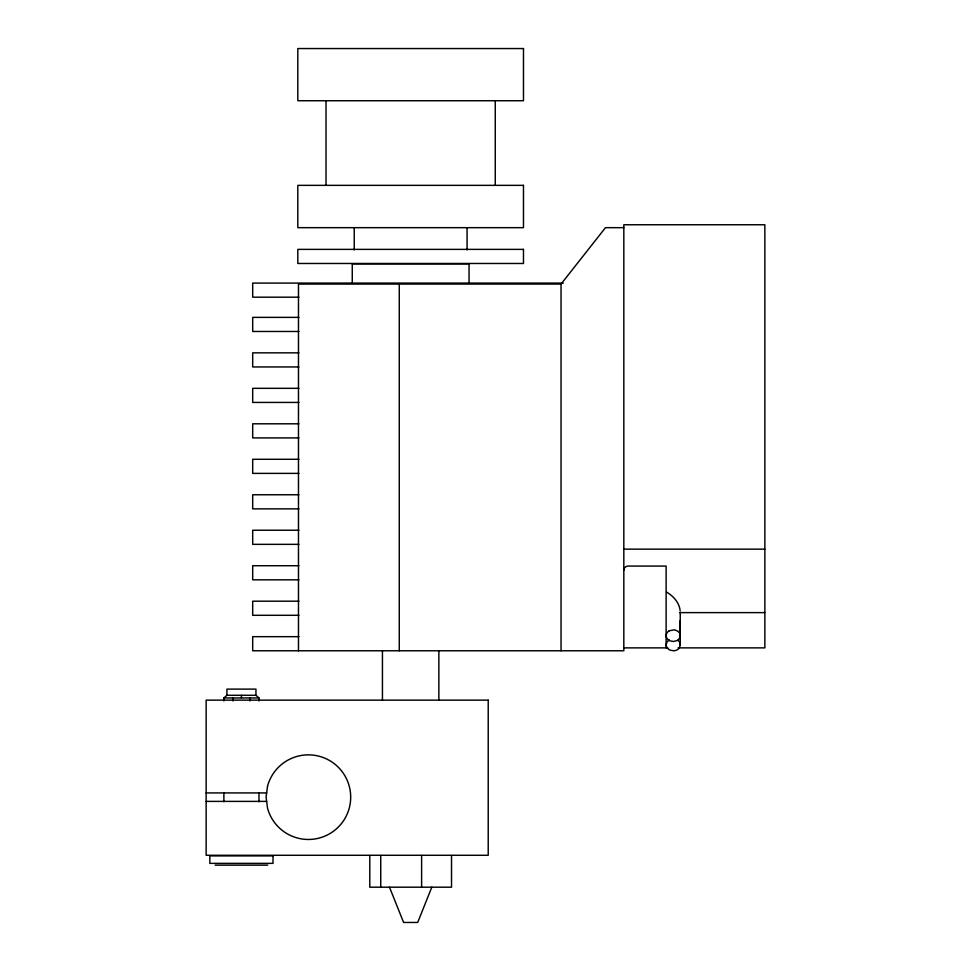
<?xml version="1.0" encoding="UTF-8"?>
<svg xmlns="http://www.w3.org/2000/svg" width="971" height="971" viewBox="0 0 971 971"><rect width="100%" height="100%" fill="white"/><g stroke="black" fill="none" stroke-linecap="round" stroke-linejoin="round"><path stroke-width="1.46" d="M680.21 620.663L680.295 645.314L678.656 648.762A7.064 5.911 0 0 1 673.825 650.776L670.245 650.206A7.064 5.911 0 0 1 666.276 645.302A7.064 5.911 0 0 1 669.383 639.974M249.935 700.953L250.202 697.955M431.804 887.191L417.7 922.45L403.596 922.45L389.492 887.191M561.044 650.776L561.044 284.078L605.479 227.663L623.819 227.663M223.888 700.965L223.888 697.955L226.923 695.285L255.943 695.285L258.978 697.955L258.978 700.965M669.25 630.737L674.542 629.839L677.819 631.162A7.015 5.875 0 0 1 677.139 640.496L673.692 641.491L670.111 640.909A7.015 5.875 0 0 1 666.227 636.029A7.015 5.875 0 0 1 669.31 630.737M563.229 283.083L252.691 283.083L252.691 297.187L298.959 297.187M561.044 284.078L298.473 284.078L298.473 650.776M298.959 317.371L252.691 317.371L252.691 331.475L298.959 331.475M298.959 352.849L252.691 352.849L252.691 366.953L298.959 366.953M298.959 388.327L252.691 388.327L252.691 402.431L298.959 402.431M298.959 423.805L252.691 423.805L252.691 437.909L298.959 437.909M298.959 459.283L252.691 459.283L252.691 473.387L298.959 473.387M298.959 494.761L252.691 494.761L252.691 508.865L298.959 508.865M298.959 530.239L252.691 530.239L252.691 544.343L298.959 544.343M623.819 549.149L764.857 549.149M298.959 565.717L252.691 565.717L252.691 579.821L298.959 579.821M298.959 601.195L252.691 601.195L252.691 615.298L298.959 615.298M679.591 612.616L764.857 612.616M298.959 636.673L252.691 636.673L252.691 650.776L623.819 650.776L623.819 224.762L764.857 224.762L764.857 647.875L678.098 647.875M623.819 647.875L667.793 647.875M223.888 697.955L258.978 697.955M206.143 792.931L266.637 792.931M206.143 801.391L266.637 801.391M215.113 865.161L267.753 865.161M666.47 592.019C673.243 596 679.239 602.445 680.137 610.553M232.664 697.955L232.919 700.953M680.295 645.314L679.991 642.984A7.064 5.911 0 0 0 677.94 640.411M680.234 612.106L680.234 635.204M666.13 647.875L666.13 566.081L628.043 566.081A4.236 4.236 0 0 0 623.819 570.305M495.271 100.729L495.271 185.352M469.042 283.083L469.042 263.906L352.267 263.906L352.267 283.083M467.063 227.663L467.063 249.935M451.527 855.451L451.527 887.191L369.781 887.191L369.781 855.451M438.856 650.776L438.856 700.14M421.608 855.451L421.608 887.191M399.275 284.078L399.275 650.776M382.44 650.776L382.44 700.14M380.729 855.451L380.729 887.191M354.233 227.663L354.233 249.935M326.025 100.729L326.025 185.352M258.978 792.712L258.978 801.743M255.943 695.285L255.943 689.107L226.923 689.107L226.923 695.285M241.427 695.285L241.427 697.955M223.888 792.712L223.888 801.743M267.523 786.219L266.078 797.167L267.523 808.115A42.311 42.311 0 0 0 332.652 831.819A42.311 42.311 0 0 0 332.652 762.502A42.311 42.311 0 0 0 267.523 786.219M523.478 48.55L297.818 48.55L297.818 100.729L523.478 100.729L523.478 48.55M523.478 185.352L297.818 185.352L297.818 227.663L523.478 227.663L523.478 185.352M523.478 249.377L297.818 249.377L297.818 263.481L523.478 263.481L523.478 249.377M488.219 700.14L206.143 700.14L206.143 855.281L488.219 855.281L488.219 700.14M273.021 855.888L209.845 855.888L209.845 863.365L273.021 863.365L273.021 855.888"/></g></svg>
